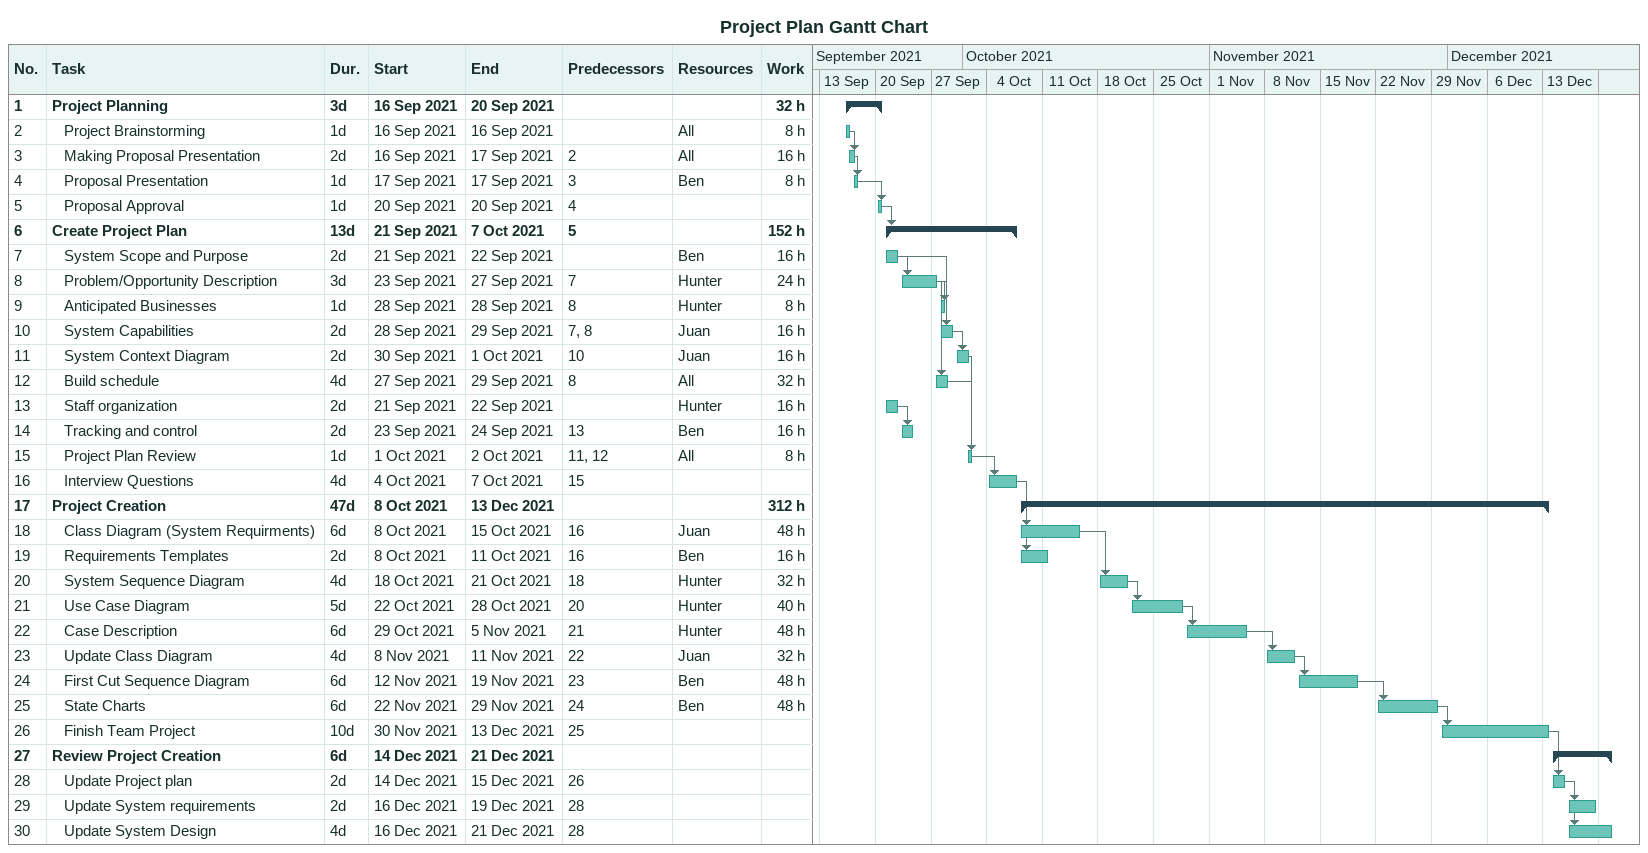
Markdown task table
Project Plan Gantt Chart

| ID | Level | Task | Duration | Start | Finish | Predecessors | Resources | Work (h) |
|---|---|---|---|---|---|---|---|---|
| 1 | 1 | **Project Planning** | 3d | 2021-09-16 | 2021-09-20 |  |  | 32 |
| 2 | 2 | Project Brainstorming | 1d | 2021-09-16 | 2021-09-16 |  | All | 8 |
| 3 | 2 | Making Proposal Presentation | 2d | 2021-09-16 | 2021-09-17 | 2 | All | 16 |
| 4 | 2 | Proposal Presentation | 1d | 2021-09-17 | 2021-09-17 | 3 | Ben | 8 |
| 5 | 2 | Proposal Approval | 1d | 2021-09-20 | 2021-09-20 | 4 |  |  |
| 6 | 1 | **Create Project Plan** | 13d | 2021-09-21 | 2021-10-07 | 5 |  | 152 |
| 7 | 2 | System Scope and Purpose | 2d | 2021-09-21 | 2021-09-22 |  | Ben | 16 |
| 8 | 2 | Problem/Opportunity Description | 3d | 2021-09-23 | 2021-09-27 | 7 | Hunter | 24 |
| 9 | 2 | Anticipated Businesses | 1d | 2021-09-28 | 2021-09-28 | 8 | Hunter | 8 |
| 10 | 2 | System Capabilities | 2d | 2021-09-28 | 2021-09-29 | 7, 8 | Juan | 16 |
| 11 | 2 | System Context Diagram | 2d | 2021-09-30 | 2021-10-01 | 10 | Juan | 16 |
| 12 | 2 | Build schedule | 4d | 2021-09-27 | 2021-09-29 | 8 | All | 32 |
| 13 | 2 | Staff organization | 2d | 2021-09-21 | 2021-09-22 |  | Hunter | 16 |
| 14 | 2 | Tracking and control | 2d | 2021-09-23 | 2021-09-24 | 13 | Ben | 16 |
| 15 | 2 | Project Plan Review | 1d | 2021-10-01 | 2021-10-02 | 11, 12 | All | 8 |
| 16 | 2 | Interview Questions | 4d | 2021-10-04 | 2021-10-07 | 15 |  |  |
| 17 | 1 | **Project Creation** | 47d | 2021-10-08 | 2021-12-13 |  |  | 312 |
| 18 | 2 | Class Diagram (System Requirments) | 6d | 2021-10-08 | 2021-10-15 | 16 | Juan | 48 |
| 19 | 2 | Requirements Templates | 2d | 2021-10-08 | 2021-10-11 | 16 | Ben | 16 |
| 20 | 2 | System Sequence Diagram | 4d | 2021-10-18 | 2021-10-21 | 18 | Hunter | 32 |
| 21 | 2 | Use Case Diagram | 5d | 2021-10-22 | 2021-10-28 | 20 | Hunter | 40 |
| 22 | 2 | Case Description | 6d | 2021-10-29 | 2021-11-05 | 21 | Hunter | 48 |
| 23 | 2 | Update Class Diagram | 4d | 2021-11-08 | 2021-11-11 | 22 | Juan | 32 |
| 24 | 2 | First Cut Sequence Diagram | 6d | 2021-11-12 | 2021-11-19 | 23 | Ben | 48 |
| 25 | 2 | State Charts | 6d | 2021-11-22 | 2021-11-29 | 24 | Ben | 48 |
| 26 | 2 | Finish Team Project | 10d | 2021-11-30 | 2021-12-13 | 25 |  |  |
| 27 | 1 | **Review Project Creation** | 6d | 2021-12-14 | 2021-12-21 |  |  |  |
| 28 | 2 | Update Project plan | 2d | 2021-12-14 | 2021-12-15 | 26 |  |  |
| 29 | 2 | Update System requirements | 2d | 2021-12-16 | 2021-12-19 | 28 |  |  |
| 30 | 2 | Update System Design | 4d | 2021-12-16 | 2021-12-21 | 28 |  |  |
